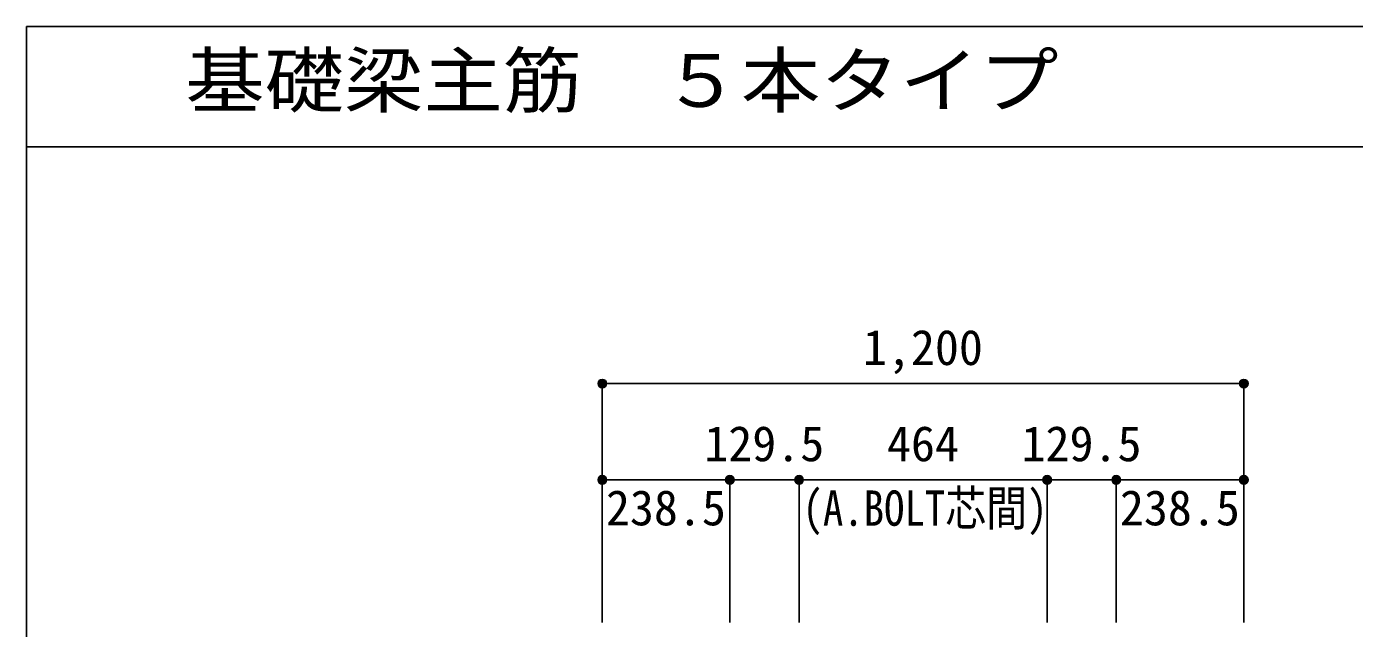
# Model space of a CAD drawing. Units: millimetres at full size, sheet at 1:30; details may follow other scales. Extents: x -5973 to 5954, y -4195 to 4201.
# Drawn here: x -5973 to -3489, y 3075 to 4201 of the extents above; entities that cross this region are included whole.
import ezdxf
from ezdxf.enums import TextEntityAlignment as Align

# ---------------------------------------------------------------- set-up
doc = ezdxf.new("R2010")
doc.units = ezdxf.units.MM
doc.header["$LTSCALE"] = 30
doc.header["$PDMODE"] = 32
doc.header["$PDSIZE"] = 15
for name, color, linetype in [('0-7_文字', 4, 'Continuous'), ('0-D_寸法', 4, 'Continuous'), ('6-7_文字', 7, 'Continuous'), ('F-0_枠', 6, 'Continuous')]:
    doc.layers.add(name, color=color, linetype=linetype)
doc.styles.add('ＭＳ ゴシック', font='')
doc.styles.get('ＭＳ ゴシック').set_extended_font_data('MS Gothic')

msp = doc.modelspace()

# ---------------------------------------------------------------- linework, layer by layer
at = {"layer": '0-D_寸法'}
for p, q in [((-4895.8, 3533.07), (-4895.8, 3353.07)), ((-4895.8, 3533.07), (-4895.8, 3353.07)), ((-4895.8, 3533.07), (-3695.8, 3533.07)), ((-3695.8, 3533.07), (-3695.8, 3086.03)), ((-4657.3, 3353.07), (-4895.8, 3353.07)), ((-4895.8, 3353.07), (-4895.8, 3086.03)), ((-4527.8, 3353.07), (-4657.3, 3353.07)), ((-4657.3, 3353.07), (-4657.3, 3086.03)), ((-4063.8, 3353.07), (-4527.8, 3353.07)), ((-4527.8, 3353.07), (-4527.8, 3086.03)), ((-3934.3, 3353.07), (-4063.8, 3353.07)), ((-4063.8, 3353.07), (-4063.8, 3086.03)), ((-3695.8, 3353.07), (-3934.3, 3353.07)), ((-3934.3, 3353.07), (-3934.3, 3086.03)), ((-3695.8, 3353.07), (-3695.8, 3086.03))]:
    msp.add_line(p, q, dxfattribs=at)
for centre, radius in [((-4895.8, 3533.07), 8), ((-4895.8, 3533.07), 7.2), ((-4895.8, 3533.07), 6.4), ((-4895.8, 3533.07), 5.6), ((-4895.8, 3533.07), 4.8), ((-4895.8, 3533.07), 4), ((-4895.8, 3533.07), 3.2), ((-4895.8, 3533.07), 2.4), ((-4895.8, 3533.07), 1.6), ((-4895.8, 3533.07), 0.8), ((-3695.8, 3533.07), 8), ((-3695.8, 3533.07), 7.2), ((-3695.8, 3533.07), 6.4), ((-3695.8, 3533.07), 5.6), ((-3695.8, 3533.07), 4.8), ((-3695.8, 3533.07), 4), ((-3695.8, 3533.07), 3.2), ((-3695.8, 3533.07), 2.4), ((-3695.8, 3533.07), 1.6), ((-3695.8, 3533.07), 0.8), ((-4895.8, 3353.07), 8), ((-4895.8, 3353.07), 7.2), ((-4895.8, 3353.07), 6.4), ((-4895.8, 3353.07), 5.6), ((-4895.8, 3353.07), 4.8), ((-4895.8, 3353.07), 4), ((-4895.8, 3353.07), 3.2), ((-4895.8, 3353.07), 2.4), ((-4895.8, 3353.07), 1.6), ((-4895.8, 3353.07), 0.8), ((-4657.3, 3353.07), 8), ((-4657.3, 3353.07), 7.2), ((-4657.3, 3353.07), 6.4), ((-4657.3, 3353.07), 5.6), ((-4657.3, 3353.07), 4.8), ((-4657.3, 3353.07), 4), ((-4657.3, 3353.07), 3.2), ((-4657.3, 3353.07), 2.4), ((-4657.3, 3353.07), 1.6), ((-4657.3, 3353.07), 0.8), ((-4527.8, 3353.07), 8), ((-4527.8, 3353.07), 7.2), ((-4527.8, 3353.07), 6.4), ((-4527.8, 3353.07), 5.6), ((-4527.8, 3353.07), 4.8), ((-4527.8, 3353.07), 4), ((-4527.8, 3353.07), 3.2), ((-4527.8, 3353.07), 2.4), ((-4527.8, 3353.07), 1.6), ((-4527.8, 3353.07), 0.8), ((-4063.8, 3353.07), 8), ((-4063.8, 3353.07), 7.2), ((-4063.8, 3353.07), 6.4), ((-4063.8, 3353.07), 5.6), ((-4063.8, 3353.07), 4.8), ((-4063.8, 3353.07), 4), ((-4063.8, 3353.07), 3.2), ((-4063.8, 3353.07), 2.4), ((-4063.8, 3353.07), 1.6), ((-4063.8, 3353.07), 0.8), ((-3934.3, 3353.07), 8), ((-3934.3, 3353.07), 7.2), ((-3934.3, 3353.07), 6.4), ((-3934.3, 3353.07), 5.6), ((-3934.3, 3353.07), 4.8), ((-3934.3, 3353.07), 4), ((-3934.3, 3353.07), 3.2), ((-3934.3, 3353.07), 2.4), ((-3934.3, 3353.07), 1.6), ((-3934.3, 3353.07), 0.8), ((-3695.8, 3353.07), 8), ((-3695.8, 3353.07), 7.2), ((-3695.8, 3353.07), 6.4), ((-3695.8, 3353.07), 5.6), ((-3695.8, 3353.07), 4.8), ((-3695.8, 3353.07), 4), ((-3695.8, 3353.07), 3.2), ((-3695.8, 3353.07), 2.4), ((-3695.8, 3353.07), 1.6), ((-3695.8, 3353.07), 0.8)]:
    msp.add_circle(centre, radius, dxfattribs=at)
at = {"layer": '0-D_寸法', "color": 7}
for p in [(-4895.8, 3533.07), (-4895.8, 3533.07), (-3695.8, 3533.07), (-4895.8, 3353.07), (-4657.3, 3353.07), (-4527.8, 3353.07), (-4063.8, 3353.07), (-3934.3, 3353.07), (-3695.8, 3353.07)]:
    msp.add_point(p, dxfattribs=at)
at = {"layer": 'F-0_枠'}
for q in [(5954.1, 4201.15), (-5972.88, -4195.24)]:
    msp.add_line((-5972.88, 4201.15), q, dxfattribs=at)
at = {"layer": 'F-0_枠', "color": 2}
msp.add_line((-5972.88, 3976.15), (3723.6, 3976.15), dxfattribs=at)

# ---------------------------------------------------------------- texts
at = {"layer": '0-7_文字', "style": 'ＭＳ ゴシック', "width": 0.85}
msp.add_text('(A.BOLT芯間)', height=65.98, dxfattribs=at).set_placement((-4521.32, 3247.39), align=Align.BOTTOM_LEFT)
at = {"layer": '0-D_寸法', "style": 'ＭＳ ゴシック'}
for s, p in [('1,200', (-4408.3, 3548.07)), ('129.5', (-4705.05, 3368.07)), ('464', (-4363.3, 3368.07)), ('129.5', (-4111.55, 3368.07)), ('238.5', (-4889.05, 3248.07)), ('238.5', (-3927.55, 3248.07))]:
    msp.add_text(s, height=65.98, dxfattribs=at).set_placement(p, align=Align.BOTTOM_LEFT)
at = {"layer": '6-7_文字', "color": 2, "style": 'ＭＳ ゴシック', "width": 1.1}
msp.add_text('\u3000\u3000基礎梁主筋\u3000５本タイプ', height=98.97, dxfattribs=at).set_placement((-5972.88, 4021.15), align=Align.BOTTOM_LEFT)

doc.saveas('drawing.dxf')
